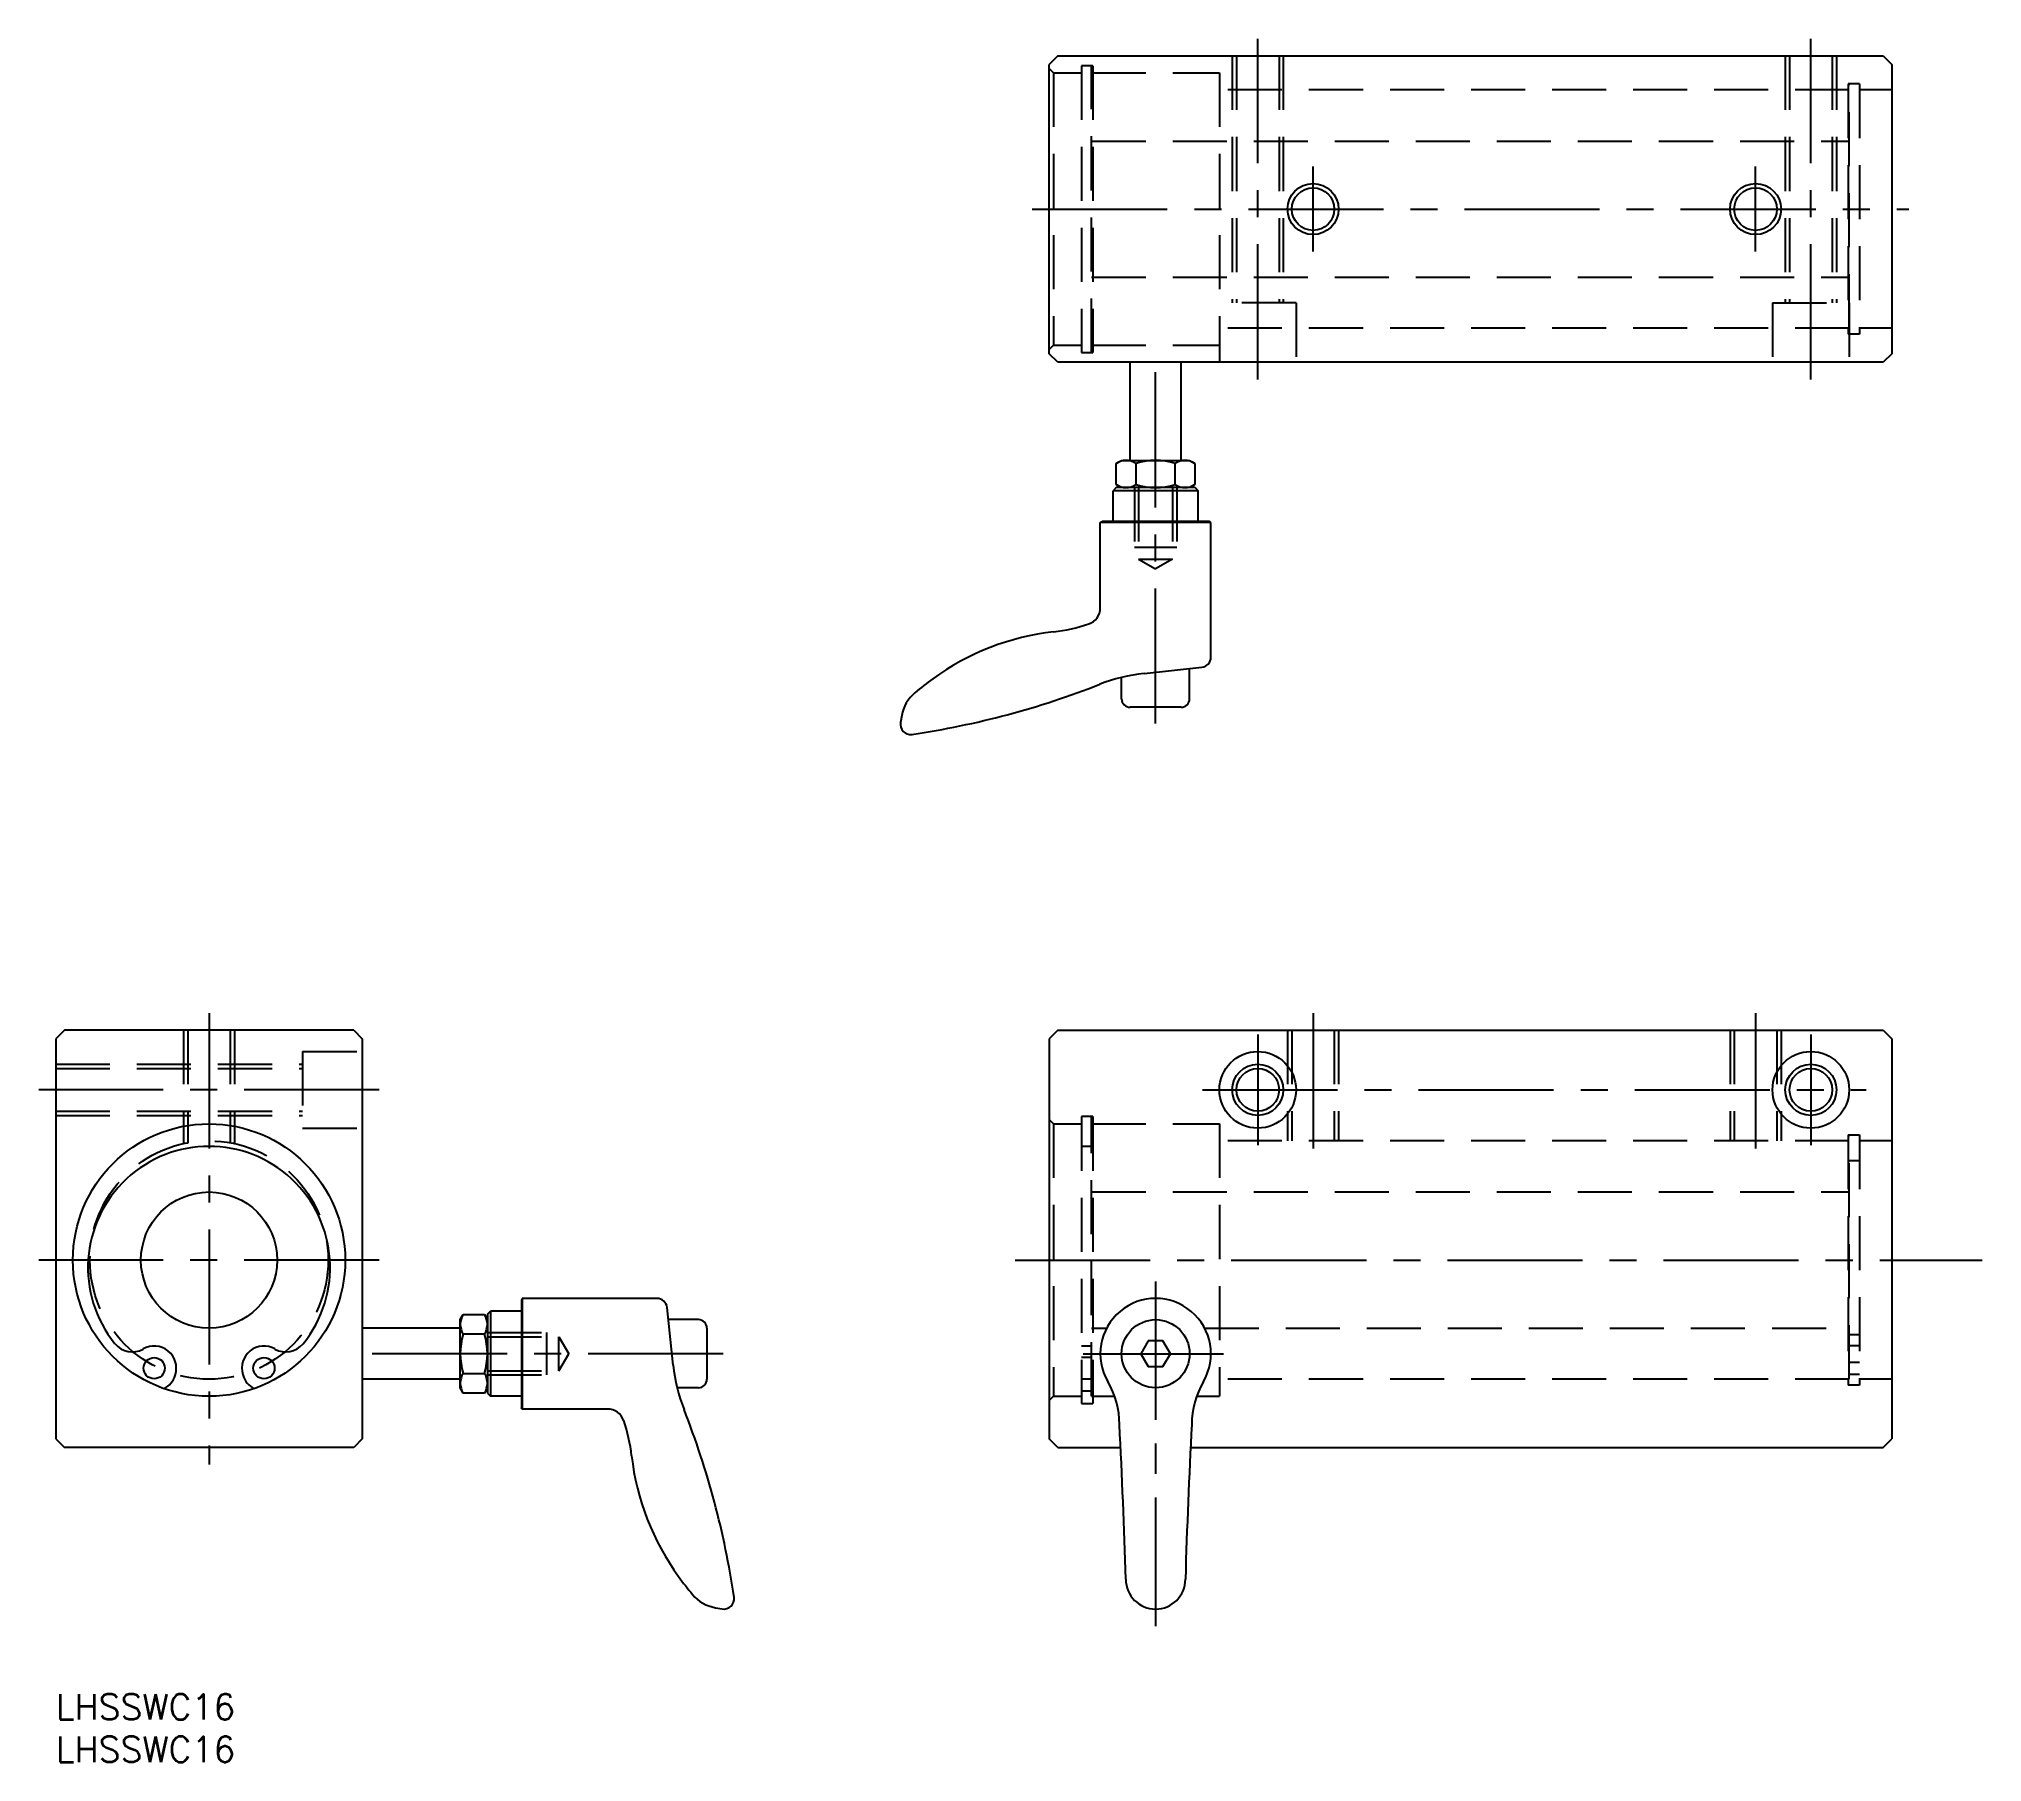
# Model space of a CAD drawing. Extents: x -2 to 226, y -8 to 194.
import ezdxf

# ---------------------------------------------------------------- set-up
doc = ezdxf.new("R2010")
doc.units = 0
doc.header["$LTSCALE"] = 0.5
doc.linetypes.add('CENTER', pattern=[50.8, 31.75, -6.35, 6.35, -6.35])
doc.linetypes.add('DASHED', pattern=[19.05, 12.7, -6.35])
doc.layers.get('0').update_dxf_attribs({"linetype": 'CONTINUOUS'})
for name, color, linetype in [('MSM_CENTER', 1, 'CENTER'), ('MSM_CONTINUOUS', 7, 'CONTINUOUS'), ('MSM_DASHED', 4, 'DASHED'), ('MSM_NARROW', 5, 'CONTINUOUS'), ('MSM_PART_NUMBER', 7, 'CONTINUOUS')]:
    doc.layers.add(name, color=color, linetype=linetype)
doc.styles.get("Standard").update_dxf_attribs({"font": 'txt.shx', "height": 3, "bigfont": 'bigfont.shx'})

# ---------------------------------------------------------------- blocks, each defined once
blk = doc.blocks.new('*U6')
at = {"layer": 'MSM_PART_NUMBER'}
blk.add_text('LHSSWC16', height=3, dxfattribs=at).set_placement((0, -3))
blk = doc.blocks.new('*U7')
at = {"layer": 'MSM_PART_NUMBER'}
blk.add_text('LHSSWC16', height=3, dxfattribs=at).set_placement((0, -8))

msp = doc.modelspace()

# ---------------------------------------------------------------- linework, layer by layer
at = {"color": 7, "linetype": 'CONTINUOUS'}
for p, q in [((128.37, 41.48), (127.5, 39.98)), ((130.1, 41.48), (128.37, 41.48)), ((130.97, 39.98), (130.1, 41.48)), ((127.5, 39.98), (128.37, 38.48)), ((130.1, 38.48), (130.97, 39.98)), ((128.37, 38.48), (130.1, 38.48))]:
    msp.add_line(p, q, dxfattribs=at)
at = {"layer": 'MSM_CENTER'}
for p, q in [((141.24, 154.45), (141.24, 194.45)), ((206.24, 154.45), (206.24, 194.45)), ((147.74, 169.45), (147.74, 179.45)), ((199.74, 169.45), (199.74, 179.45)), ((114.74, 174.45), (217.74, 174.45)), ((129.24, 114), (129.24, 158.45)), ((18, 79.98), (18, 26.98)), ((147.74, 79.98), (147.74, 62.98)), ((199.74, 79.98), (199.74, 62.98)), ((141.24, 77.48), (141.24, 64.48)), ((206.24, 77.48), (206.24, 64.48)), ((38, 70.98), (-2, 70.98)), ((134.74, 70.98), (212.74, 70.98)), ((38, 50.98), (-2, 50.98)), ((112.73, 50.98), (226.37, 50.98)), ((129.24, 48.48), (129.24, 7.98)), ((129.24, 48.08), (129.24, 8.73)), ((78.43, 39.98), (35, 39.98)), ((120.74, 39.98), (137.74, 39.98)), ((121.6, 39.98), (137.22, 39.98))]:
    msp.add_line(p, q, dxfattribs=at)
at = {"layer": 'MSM_CONTINUOUS'}
for p, q in [((117.74, 192.45), (116.74, 191.45)), ((117.74, 192.45), (214.74, 192.45)), ((214.74, 192.45), (215.74, 191.45)), ((116.74, 157.45), (116.74, 191.45)), ((215.74, 191.45), (215.74, 157.45)), ((117.74, 156.45), (116.74, 157.45)), ((214.74, 156.45), (117.74, 156.45)), ((126.24, 144.93), (126.24, 156.45)), ((132.24, 144.93), (132.24, 156.45)), ((215.74, 157.45), (214.74, 156.45)), ((124.62, 144.58), (125.24, 144.93)), ((124.62, 142.09), (124.62, 144.58)), ((125.24, 144.93), (133.24, 144.93)), ((126.93, 144.58), (126.93, 142.09)), ((131.55, 142.09), (131.55, 144.58)), ((133.24, 144.93), (133.86, 144.58)), ((133.86, 144.58), (133.86, 142.09)), ((124.6, 141.73), (124.24, 141.37)), ((133.87, 141.73), (124.6, 141.73)), ((125.24, 141.73), (124.62, 142.09)), ((133.86, 142.09), (133.24, 141.73)), ((133.87, 141.73), (134.24, 141.37)), ((134.24, 141.37), (124.24, 141.37)), ((124.24, 137.73), (124.24, 141.37)), ((134.24, 137.73), (134.24, 141.37)), ((122.74, 137.65), (122.94, 137.73)), ((135.74, 137.65), (122.74, 137.65)), ((122.74, 127.61), (122.74, 137.65)), ((135.54, 137.73), (122.94, 137.73)), ((135.74, 137.65), (135.54, 137.73)), ((135.74, 121.81), (135.74, 137.65)), ((125.24, 116.93), (125.24, 119.45)), ((127.88, 119.9), (134.66, 120.62)), ((133.24, 116.93), (133.24, 120.47)), ((99.4, 114.95), (99.25, 114.14)), ((132.24, 115.93), (126.24, 115.93)), ((1, 77.98), (0, 76.98)), ((35, 77.98), (1, 77.98)), ((35, 77.98), (36, 76.98)), ((117.74, 77.98), (116.74, 76.98)), ((117.74, 77.98), (214.74, 77.98)), ((214.74, 77.98), (215.74, 76.98)), ((0, 76.98), (0, 29.98)), ((36, 76.98), (36, 29.98)), ((116.74, 76.98), (116.74, 29.98)), ((215.74, 76.98), (215.74, 29.98)), ((0, 53.48), (0, 53.48)), ((54.8, 46.48), (54.71, 46.28)), ((54.71, 46.28), (54.71, 33.68)), ((54.8, 46.48), (54.8, 33.48)), ((70.63, 46.48), (54.8, 46.48)), ((47.51, 43.98), (47.87, 44.6)), ((47.51, 35.98), (47.51, 43.98)), ((47.87, 44.6), (50.36, 44.6)), ((50.36, 44.6), (50.71, 43.98)), ((50.71, 44.62), (51.08, 44.98)), ((50.71, 44.62), (50.71, 35.35)), ((51.08, 44.98), (51.08, 34.98)), ((54.71, 44.98), (51.08, 44.98)), ((72.55, 38.63), (71.83, 45.41)), ((75.51, 43.98), (71.98, 43.98)), ((47.57, 42.98), (36, 42.98)), ((50.36, 42.29), (47.87, 42.29)), ((76.51, 42.98), (76.51, 36.98)), ((14.01, 37.43), (14.04, 37.54)), ((21.96, 37.54), (21.99, 37.43)), ((47.57, 36.98), (36, 36.98)), ((47.87, 37.67), (50.36, 37.67)), ((47.87, 35.36), (47.51, 35.98)), ((50.36, 35.36), (47.87, 35.36)), ((50.71, 35.98), (50.36, 35.36)), ((50.71, 35.35), (51.08, 34.98)), ((54.71, 34.98), (51.08, 34.98)), ((75.51, 35.98), (73, 35.98)), ((54.8, 33.48), (54.71, 33.68)), ((64.83, 33.48), (54.8, 33.48)), ((0, 29.98), (1, 28.98)), ((36, 29.98), (35, 28.98)), ((117.74, 28.98), (116.74, 29.98)), ((214.74, 28.98), (215.74, 29.98)), ((35, 28.98), (1, 28.98)), ((117.74, 28.98), (125.12, 28.98)), ((133.35, 28.98), (214.74, 28.98)), ((77.5, 10.14), (78.3, 10))]:
    msp.add_line(p, q, dxfattribs=at)
for centre, radius in [((147.74, 174.45), 2.5), ((199.74, 174.45), 2.5), ((141.24, 70.98), 4.5), ((206.24, 70.98), 4.5), ((141.24, 70.98), 2.5), ((206.24, 70.98), 2.5), ((18, 50.98), 16), ((18, 50.98), 8), ((129.24, 39.98), 4), ((11.55, 38.28), 1.25), ((24.45, 38.28), 1.25)]:
    msp.add_circle(centre, radius, dxfattribs=at)
for centre, radius, start, end in [((125.77, 142.89), 2.04, 55.6158, 124.3842), ((129.24, 137.29), 7.64, 72.412, 107.588), ((132.7, 142.89), 2.04, 55.6158, 124.3842), ((125.77, 143.78), 2.04, 235.6158, 304.3842), ((129.24, 149.38), 7.64, 252.412, 287.588), ((132.7, 143.78), 2.04, 235.6158, 304.3842), ((114.96, 144.66), 20, 276.5681, 288.7225), ((120.74, 127.61), 2, 288.7225, 0), ((120.68, 94.99), 30, 96.5681, 125.9525), ((134.54, 121.81), 1.2, 276.0574, 0), ((126.55, 86.89), 40, 125.9525, 129.792), ((129.99, 100.01), 20, 96.0574, 111.4728), ((103.83, 114.17), 4.5, 129.792, 170), ((86.06, 211.68), 100, 278.3651, 291.4728), ((126.24, 116.93), 1, 180, 270), ((132.24, 116.93), 1, 270, 0), ((100.44, 113.93), 1.2, 170, 278.3651), ((18, 50.11), 14.23, 320.9849, 219.0151), ((70.63, 45.28), 1.2, 6.0574, 90), ((129.24, 39.98), 6.5, 329.7274, 210.2726), ((49.56, 43.45), 2.04, 145.6158, 214.3842), ((48.67, 43.45), 2.04, 325.6158, 34.3842), ((75.51, 42.98), 1, 0, 90), ((8.97, 42.79), 2.6, 219.0151, 299.7762), ((27.03, 42.79), 2.6, 240.2238, 320.9849), ((55.16, 39.98), 7.64, 162.412, 197.588), ((43.07, 39.98), 7.64, 342.412, 17.588), ((11.55, 38.28), 2.6, 343.6002, 119.7762), ((24.45, 38.28), 2.6, 60.2238, 196.3998), ((11.61, 38.13), 2.5, 295.9172, 343.6002), ((24.39, 38.13), 2.5, 196.3998, 244.0828), ((49.56, 36.52), 2.04, 145.6158, 214.3842), ((48.67, 36.52), 2.04, 325.6158, 34.3842), ((92.43, 40.74), 20, 186.0574, 201.4728), ((75.51, 36.98), 1, 270, 0), ((114.99, 31.66), 10, 0, 30.2726), ((143.49, 31.66), 10, 149.7274, 180), ((64.83, 31.48), 2, 18.7225, 90), ((47.79, 25.7), 20, 6.5681, 18.7225), ((-19.24, -3.19), 100, 8.3651, 21.4728), ((-673.91, -10.4), 800, 1.71041, 3.01374), ((932.38, -10.4), 800, 176.98626, 178.28959), ((97.46, 31.42), 30, 186.5681, 215.9525), ((105.55, 37.29), 40, 215.9525, 219.792), ((78.28, 14.57), 4.5, 219.792, 260), ((129.24, 13.48), 3.5, 180, 0), ((78.51, 11.18), 1.2, 260, 8.3651)]:
    msp.add_arc(centre, radius, start, end, dxfattribs=at)
at = {"layer": 'MSM_DASHED'}
for p, q in [((138.24, 192.45), (138.24, 163.45)), ((138.74, 192.45), (138.74, 163.45)), ((143.74, 192.45), (143.74, 163.45)), ((144.24, 192.45), (144.24, 163.45)), ((203.24, 192.45), (203.24, 163.45)), ((203.74, 192.45), (203.74, 163.45)), ((208.74, 192.45), (208.74, 163.45)), ((209.24, 192.45), (209.24, 163.45)), ((116.74, 190.95), (117.24, 190.45)), ((117.24, 190.45), (120.52, 190.45)), ((117.24, 190.45), (117.24, 158.45)), ((120.52, 191.3), (120.52, 157.6)), ((121.87, 191.3), (120.52, 191.3)), ((121.72, 157.6), (121.72, 191.3)), ((121.72, 190.45), (136.74, 190.45)), ((121.87, 191.3), (121.87, 157.6)), ((136.74, 190.45), (136.74, 156.45)), ((210.76, 188.45), (136.74, 188.45)), ((211.96, 189.15), (210.61, 189.15)), ((210.61, 189.15), (210.61, 159.75)), ((210.76, 160.45), (210.76, 189.15)), ((211.96, 189.15), (211.96, 159.75)), ((215.74, 188.45), (211.96, 188.45)), ((121.72, 182.45), (210.76, 182.45)), ((121.72, 166.45), (210.76, 166.45)), ((145.74, 163.45), (136.74, 163.45)), ((145.74, 163.45), (145.74, 156.45)), ((201.74, 163.45), (201.74, 156.45)), ((201.74, 163.45), (210.74, 163.45)), ((210.74, 163.45), (210.74, 156.45)), ((210.76, 160.45), (136.74, 160.45)), ((215.74, 160.45), (211.96, 160.45)), ((116.74, 157.95), (117.24, 158.45)), ((117.24, 158.45), (120.52, 158.45)), ((120.52, 157.6), (121.87, 157.6)), ((121.72, 158.45), (136.74, 158.45)), ((211.96, 159.75), (210.61, 159.75)), ((126.74, 141.73), (126.74, 134.73)), ((127.24, 141.73), (127.24, 133.33)), ((131.24, 141.73), (131.24, 133.33)), ((131.74, 141.73), (131.74, 134.73)), ((126.74, 134.73), (131.74, 134.73)), ((127.24, 133.33), (129.24, 132.18)), ((127.24, 133.33), (131.24, 133.33)), ((131.24, 133.33), (129.24, 132.18)), ((15, 77.98), (15, 64.66)), ((15.5, 77.98), (15.5, 64.76)), ((20.5, 77.98), (20.5, 64.76)), ((21, 77.98), (21, 64.66)), ((144.74, 77.98), (144.74, 64.98)), ((145.24, 77.98), (145.24, 64.98)), ((150.24, 77.98), (150.24, 64.98)), ((150.74, 77.98), (150.74, 64.98)), ((196.74, 77.98), (196.74, 64.98)), ((197.24, 77.98), (197.24, 64.98)), ((202.24, 77.98), (202.24, 64.98)), ((202.74, 77.98), (202.74, 64.98)), ((29, 75.48), (29, 66.48)), ((29, 75.48), (36, 75.48)), ((0, 73.98), (29, 73.98)), ((0, 73.48), (29, 73.48)), ((0, 68.48), (29, 68.48)), ((0, 67.98), (29, 67.98)), ((29, 66.48), (36, 66.48)), ((116.74, 67.48), (117.24, 66.98)), ((117.24, 66.98), (120.52, 66.98)), ((117.24, 66.98), (117.24, 34.98)), ((120.52, 67.83), (120.52, 34.13)), ((121.87, 67.83), (120.52, 67.83)), ((121.72, 34.98), (121.72, 67.83)), ((121.72, 66.98), (136.74, 66.98)), ((121.87, 67.83), (121.87, 34.13)), ((136.74, 66.98), (136.74, 34.98)), ((121.72, 64.33), (120.52, 64.33)), ((210.76, 64.98), (136.74, 64.98)), ((210.61, 65.68), (211.96, 65.68)), ((210.61, 65.68), (210.61, 36.28)), ((210.76, 36.98), (210.76, 65.68)), ((211.96, 65.68), (211.96, 36.28)), ((215.74, 64.98), (211.96, 64.98)), ((210.76, 62.68), (211.96, 62.68)), ((121.72, 58.98), (210.76, 58.98)), ((50.71, 42.48), (57.71, 42.48)), ((50.71, 41.98), (59.11, 41.98)), ((57.71, 37.48), (57.71, 42.48)), ((59.11, 37.98), (59.11, 41.98)), ((59.11, 41.98), (60.27, 39.98)), ((121.72, 42.98), (123.47, 42.98)), ((135, 42.98), (210.76, 42.98)), ((210.76, 42.24), (211.96, 42.24)), ((59.11, 37.98), (60.27, 39.98)), ((121.72, 40.88), (120.52, 40.88)), ((121.72, 39.53), (120.52, 39.53)), ((210.76, 40.94), (211.96, 40.94)), ((211.96, 38.94), (210.76, 38.94)), ((50.71, 37.98), (59.11, 37.98)), ((50.71, 37.48), (57.71, 37.48)), ((120.52, 37.03), (121.72, 37.03)), ((210.76, 36.98), (136.74, 36.98)), ((211.96, 37.52), (210.76, 37.52)), ((215.74, 36.98), (211.96, 36.98)), ((116.74, 34.48), (117.24, 34.98)), ((117.24, 34.98), (120.52, 34.98)), ((120.52, 35.63), (121.72, 35.63)), ((121.72, 34.98), (124.42, 34.98)), ((134.05, 34.98), (136.74, 34.98)), ((211.96, 36.28), (210.61, 36.28)), ((120.52, 34.13), (121.87, 34.13))]:
    msp.add_line(p, q, dxfattribs=at)
msp.add_circle((18, 50.98), 14, dxfattribs=at)
at = {"layer": 'MSM_NARROW'}
for centre in [(147.74, 174.45), (199.74, 174.45), (141.24, 70.98), (206.24, 70.98)]:
    msp.add_circle(centre, 3, dxfattribs=at)

# ---------------------------------------------------------------- block references
at = {"layer": 'MSM_CONTINUOUS'}
for name in ['*U6', '*U7']:
    msp.add_blockref(name, (0, 0), dxfattribs=at)

doc.saveas('drawing.dxf')
